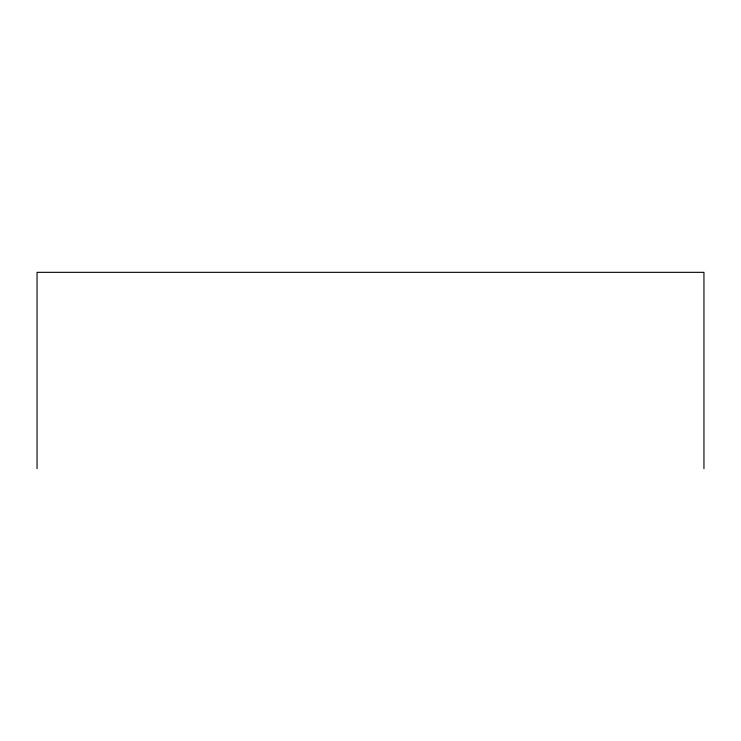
<?xml version="1.0" encoding="UTF-8"?>
<svg xmlns="http://www.w3.org/2000/svg" width="741" height="741" viewBox="0 0 741 741"><rect width="100%" height="100%" fill="white"/><g stroke="black" fill="none" stroke-linecap="round" stroke-linejoin="round"><path stroke-width="1.11" d="M703.95 468.664L703.95 272.336L37.05 272.336L37.05 468.664"/></g></svg>
